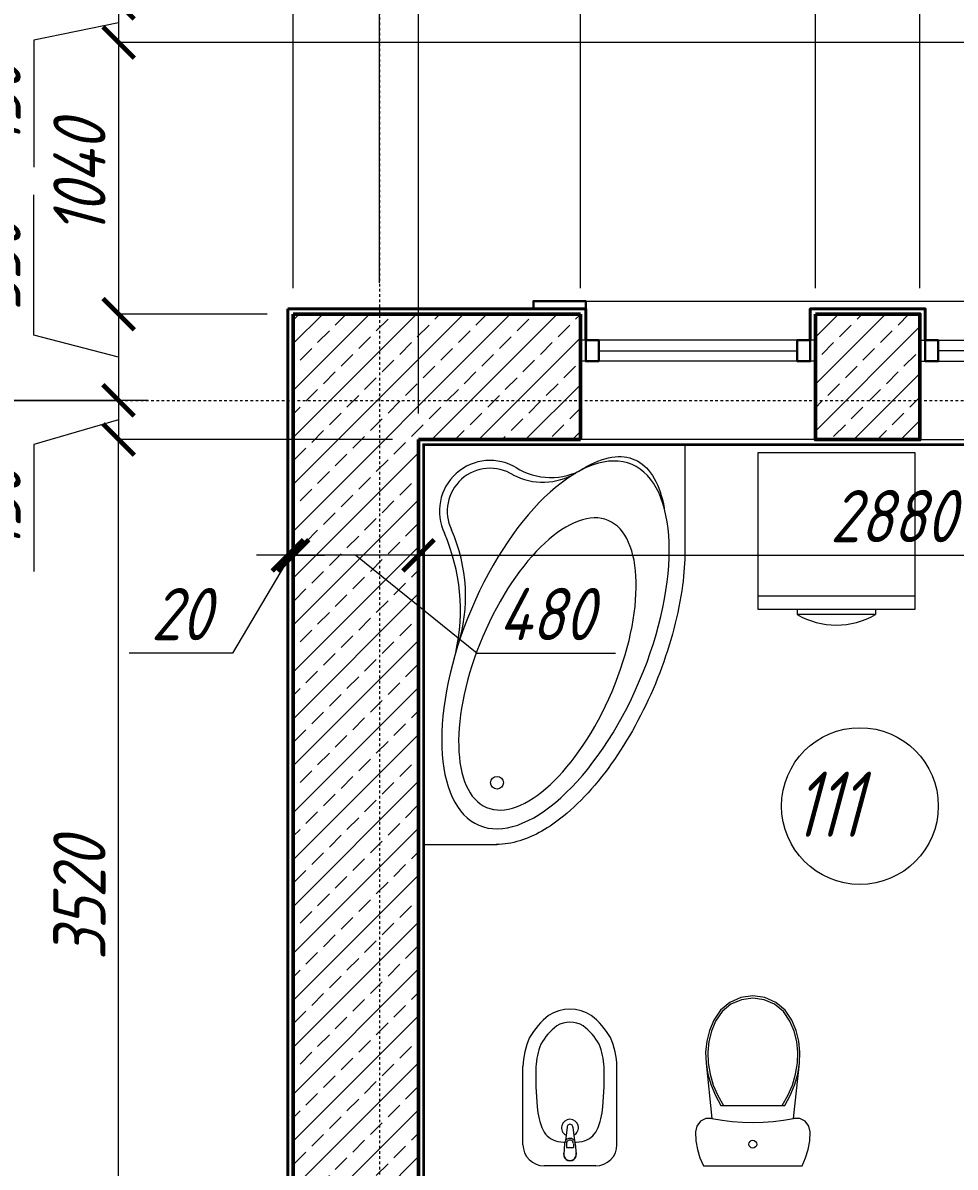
# Model space of a CAD drawing. Header units: millimetres. Extents: x 54 to 1314, y 20 to 614.
# Drawn here: x 143.88 to 179.57, y 526.27 to 570.07 of the extents above; entities that cross this region are included whole.
import ezdxf

# ---------------------------------------------------------------- set-up
doc = ezdxf.new("R2010")
doc.units = ezdxf.units.MM
doc.linetypes.add('CENTER2', pattern=[1.125, 0.75, -0.125, 0.125, -0.125])
for name, color, linetype, lineweight in [('A_ОКНА', 4, 'Continuous', 13), ('A_ПЕРЕГОР', 213, 'Continuous', 40), ('A_РАЗМ.ОСЕВ.', 4, 'Continuous', 13), ('A_РАЗМ.ОСНОВНЫЕ', 4, 'Continuous', 13), ('A_САНТЕХ', 42, 'Continuous', 13), ('A_ФАСАД', 30, 'Continuous', 15), ('А_МАРК.ПОМЕЩЕНИЙ', 173, 'Continuous', 20), ('А_ОК.ПЕРЕПЛЕТ', 4, 'Continuous', 30), ('А_ПЕРВЫЙ ПЛАН', 102, 'Continuous', 15), ('А_СТЕНЫ ГАЗОБЕТОН', 5, 'Continuous', 50), ('А_ШТУКАТУРКА ФАСАД', 7, 'Continuous', 15), ('ОСИ', 40, 'CENTER2', 18)]:
    doc.layers.add(name, color=color, linetype=linetype, lineweight=lineweight)
doc.styles.add('ROMANS', font='romans.shx', dxfattribs={"width": 0.8, "oblique": 15})
doc.styles.add('SPDS', font='romans.shx', dxfattribs={"width": 0.85, "oblique": 15})
doc.dimstyles.new('100', dxfattribs={"dimtxt": 2, "dimasz": 1.2, "dimexe": 0, "dimexo": 1, "dimgap": 0.5, "dimtad": 1, "dimdec": 0, "dimlfac": 100, "dimdsep": 46, "dimtxsty": 'ROMANS', "dimblk1": 'ARCHTICK', "dimblk2": 'ARCHTICK', "dimsah": 1, "dimcen": 2, "dimclrd": 256, "dimclre": 256, "dimclrt": 256, "dimadec": 0, "dimazin": 2, "dimtfac": 1, "dimtdec": 0, "dimtmove": 1, "dimatfit": 3, "dimfxl": 1, "dimtvp": 1.5, "dimtolj": 1, "dimtzin": 0, "dimlwd": -1, "dimlwe": -1, "dimarcsym": 0})

# ---------------------------------------------------------------- blocks, each defined once
blk = doc.blocks.new('Ванна 153х100')
at = {"layer": 'A_САНТЕХ'}
for p, q in [((5443.969, -11211.455), (5443.969, -11226.755)), ((5443.969, -11211.455), (5453.969, -11211.455)), ((5453.969, -11211.455), (5453.969, -11215.511)), ((5443.969, -11226.755), (5446.785, -11226.755))]:
    blk.add_line(p, q, dxfattribs=at)
blk.add_circle((5446.775, -11224.392), 0.245, dxfattribs=at)
for centre, radius, start, end in [((5446.515, -11214.001), 1.946, 57.9891, 205.6694), ((5446.515, -11214.001), 1.646, 57.9891, 205.6694), ((5448.842, -11210.169), 2.538, 238.1605, 299.4873), ((5448.529, -11210.43), 2.457, 242.2976, 300.9569), ((5437.972, -11217.792), 7.402, 347.4361, 23.4713), ((5439.35, -11217.249), 6.222, 342.1599, 24.0443)]:
    blk.add_arc(centre, radius, start, end, dxfattribs=at)
at = {"layer": 'A_САНТЕХ', "extrusion": (0, 0, -1)}
for centre, major_axis, ratio in [((5449.014, -11219.117), (-2.93, -6.904), 0.466667), ((5448.705, -11219.845), (-2.331, -5.492), 0.450503)]:
    blk.add_ellipse(centre, major_axis=major_axis, ratio=ratio, dxfattribs=at)
at = {"layer": 'A_САНТЕХ'}
for points, knots in [([(5449.892, -11212.481), (5449.998, -11212.41), (5450.103, -11212.345), (5450.598, -11212.068), (5450.967, -11211.945), (5451.619, -11211.882), (5451.901, -11211.938), (5452.396, -11212.209), (5452.615, -11212.429), (5452.965, -11213.043), (5453.098, -11213.426), (5453.178, -11213.878)], [2.520872, 2.520872, 2.520872, 2.520872, 2.598484, 2.598484, 2.893322, 2.893322, 3.188159, 3.188159, 3.482997, 3.482997, 3.762973, 3.762973, 3.762973, 3.762973]), ([(5453.969, -11215.511), (5453.968, -11215.938), (5453.936, -11216.384), (5453.734, -11217.919), (5453.433, -11219.067), (5452.576, -11221.299), (5452.02, -11222.381), (5450.756, -11224.271), (5450.049, -11225.078), (5448.774, -11226.113), (5448.214, -11226.438), (5447.349, -11226.707), (5447.044, -11226.758), (5446.745, -11226.755)], [3.978479, 3.978479, 3.978479, 3.978479, 4.17612, 4.17612, 4.638013, 4.638013, 5.099906, 5.099906, 5.561798, 5.561798, 5.906751, 5.906751, 6.091838, 6.091838, 6.091838, 6.091838])]:
    blk.add_open_spline(points, degree=3, knots=knots, dxfattribs=at)
blk = doc.blocks.new('_ARCHTICK')
at = {"color": 0, "linetype": 'ByBlock', "const_width": 0.15}
blk.add_lwpolyline([(-0.5, -0.5), (0.5, 0.5)], dxfattribs=at)
blk = doc.blocks.new('*D269')
at = {"layer": 'A_РАЗМ.ОСЕВ.', "ltscale": 100, "transparency": 16777216}
for p, q in [((148.668, 555.617), (141.067, 555.617)), ((141.067, 555.617), (141.067, 450.217)), ((134.55, 450.217), (141.067, 450.217))]:
    blk.add_line(p, q, dxfattribs=at)
at = {"layer": 'Defpoints', "color": 0, "ltscale": 100, "transparency": 16777216}
for p in [(149.668, 555.617), (133.55, 450.217), (141.067, 450.217)]:
    blk.add_point(p, dxfattribs=at)
at = {"layer": 'A_РАЗМ.ОСЕВ.', "ltscale": 100, "transparency": 16777216, "xscale": 1.2, "yscale": 1.2, "zscale": 1.2}
for p, rotation in [((141.067, 555.617), 90), ((141.067, 450.217), 270)]:
    blk.add_blockref('_ARCHTICK', p, dxfattribs=dict(at, rotation=rotation))
at = {"layer": 'A_РАЗМ.ОСЕВ.', "ltscale": 100, "transparency": 16777216, "insert": (139.567, 502.917), "char_height": 2, "attachment_point": 5, "rotation": 90, "style": 'ROMANS'}
blk.add_mtext('\\A1;10540', dxfattribs=at)
blk = doc.blocks.new('УН.')
at = {"layer": 'A_САНТЕХ'}
for p, q in [((2566.758, 1201.264), (2566.624, 1200.956)), ((2570.536, 1201.264), (2566.758, 1201.264)), ((2570.671, 1200.956), (2570.536, 1201.264)), ((2566.526, 1200.635), (2566.467, 1200.304)), ((2566.624, 1200.956), (2566.526, 1200.635)), ((2570.768, 1200.635), (2570.671, 1200.956)), ((2570.828, 1200.304), (2570.768, 1200.635)), ((2566.467, 1200.304), (2566.447, 1199.969)), ((2570.847, 1199.969), (2570.828, 1200.304)), ((2566.447, 1199.969), (2566.499, 1199.742)), ((2566.499, 1199.742), (2566.642, 1199.559)), ((2570.652, 1199.559), (2570.796, 1199.742)), ((2570.796, 1199.742), (2570.847, 1199.969)), ((2566.642, 1199.559), (2566.851, 1199.455)), ((2566.851, 1199.455), (2567.085, 1199.45)), ((2567.085, 1199.45), (2566.857, 1197.334)), ((2570.21, 1199.45), (2570.443, 1199.455)), ((2570.438, 1197.334), (2570.21, 1199.45)), ((2570.443, 1199.455), (2570.652, 1199.559)), ((2567.426, 1198.957), (2567.215, 1198.578)), ((2567.522, 1198.957), (2567.304, 1198.578)), ((2569.868, 1198.957), (2567.426, 1198.957)), ((2569.991, 1198.578), (2569.772, 1198.957)), ((2570.08, 1198.578), (2569.868, 1198.957)), ((2567.215, 1198.578), (2567.048, 1198.178)), ((2567.304, 1198.578), (2567.132, 1198.176)), ((2570.162, 1198.176), (2569.991, 1198.578)), ((2570.247, 1198.178), (2570.08, 1198.578)), ((2567.048, 1198.178), (2566.928, 1197.761)), ((2567.132, 1198.176), (2567.009, 1197.756)), ((2570.285, 1197.756), (2570.162, 1198.176)), ((2570.367, 1197.761), (2570.247, 1198.178)), ((2566.928, 1197.761), (2566.857, 1197.334)), ((2567.009, 1197.756), (2566.937, 1197.325)), ((2570.358, 1197.325), (2570.285, 1197.756)), ((2570.438, 1197.334), (2570.367, 1197.761)), ((2566.857, 1197.334), (2566.842, 1196.911)), ((2566.937, 1197.325), (2566.922, 1196.914)), ((2570.372, 1196.914), (2570.358, 1197.325)), ((2570.453, 1196.911), (2570.438, 1197.334)), ((2566.842, 1196.911), (2566.887, 1196.49)), ((2566.922, 1196.914), (2566.966, 1196.504)), ((2570.329, 1196.504), (2570.372, 1196.914)), ((2570.408, 1196.49), (2570.453, 1196.911)), ((2566.887, 1196.49), (2566.991, 1196.08)), ((2566.966, 1196.504), (2567.067, 1196.105)), ((2570.227, 1196.105), (2570.329, 1196.504)), ((2570.304, 1196.08), (2570.408, 1196.49)), ((2566.991, 1196.08), (2567.152, 1195.688)), ((2567.067, 1196.105), (2567.224, 1195.724)), ((2570.07, 1195.724), (2570.227, 1196.105)), ((2570.143, 1195.688), (2570.304, 1196.08)), ((2567.152, 1195.688), (2567.413, 1195.308)), ((2567.224, 1195.724), (2567.472, 1195.362)), ((2567.413, 1195.308), (2567.768, 1195.014)), ((2567.472, 1195.362), (2567.81, 1195.082)), ((2569.485, 1195.082), (2569.823, 1195.362)), ((2569.527, 1195.014), (2569.882, 1195.308)), ((2569.823, 1195.362), (2570.07, 1195.724)), ((2569.882, 1195.308), (2570.143, 1195.688)), ((2567.768, 1195.014), (2568.19, 1194.828)), ((2567.81, 1195.082), (2568.212, 1194.905)), ((2568.212, 1194.905), (2568.647, 1194.844)), ((2568.647, 1194.844), (2569.083, 1194.905)), ((2569.083, 1194.905), (2569.485, 1195.082)), ((2569.105, 1194.828), (2569.527, 1195.014)), ((2568.19, 1194.828), (2568.647, 1194.764)), ((2568.647, 1194.764), (2569.105, 1194.828))]:
    blk.add_line(p, q, dxfattribs=at)
blk.add_lwpolyline([(2570.21, 1199.45), (2569.823, 1199.519), (2569.433, 1199.568), (2569.04, 1199.597), (2568.647, 1199.607), (2568.254, 1199.597), (2567.862, 1199.568), (2567.472, 1199.519), (2567.085, 1199.45)], dxfattribs=at)
blk.add_circle((2568.647, 1200.438), 0.15, dxfattribs=at)
blk = doc.blocks.new('ПАКЕВУОГШЛ')
at = {"layer": 'A_САНТЕХ'}
for p, q in [((8687.652, 6885.097), (8684.658, 6885.097)), ((8688.457, 6884.287), (8688.457, 6882.308)), ((8686.979, 6883.408), (8687.495, 6883.466)), ((8686.98, 6883.185), (8687.495, 6883.128)), ((8687.609, 6883.501), (8688.009, 6883.538)), ((8687.609, 6883.43), (8687.76, 6883.43)), ((8687.754, 6883.164), (8687.753, 6883.43)), ((8687.761, 6883.164), (8687.76, 6883.43)), ((8687.609, 6883.164), (8687.761, 6883.164)), ((8687.609, 6883.093), (8688.01, 6883.057)), ((8687.652, 6881.497), (8684.658, 6881.497))]:
    blk.add_line(p, q, dxfattribs=at)
for points in [[(8684.658, 6885.097), (8684.515, 6885.09), (8684.372, 6885.075), (8684.23, 6885.054), (8684.089, 6885.025), (8683.95, 6884.99), (8683.812, 6884.948), (8683.677, 6884.9), (8683.544, 6884.844)], [(8688.457, 6884.287), (8688.441, 6884.445), (8688.395, 6884.597), (8688.321, 6884.737), (8688.221, 6884.86), (8688.099, 6884.961), (8687.96, 6885.036), (8687.809, 6885.082), (8687.652, 6885.097)], [(8683.544, 6884.844), (8683.425, 6884.772), (8683.309, 6884.695), (8683.197, 6884.611), (8683.089, 6884.522), (8682.986, 6884.427), (8682.887, 6884.328), (8682.794, 6884.223), (8682.706, 6884.114)], [(8684.671, 6884.602), (8684.56, 6884.595), (8684.448, 6884.583), (8684.338, 6884.566), (8684.228, 6884.544), (8684.119, 6884.518), (8684.012, 6884.486), (8683.905, 6884.451), (8683.801, 6884.411)], [(8686.193, 6884.553), (8686.003, 6884.571), (8685.813, 6884.585), (8685.623, 6884.596), (8685.433, 6884.604), (8685.243, 6884.608), (8685.052, 6884.609), (8684.862, 6884.607), (8684.671, 6884.602)], [(8687.093, 6884.328), (8686.986, 6884.374), (8686.876, 6884.415), (8686.765, 6884.451), (8686.653, 6884.482), (8686.539, 6884.508), (8686.424, 6884.528), (8686.309, 6884.543), (8686.193, 6884.553)], [(8682.706, 6884.114), (8682.599, 6883.927), (8682.52, 6883.725), (8682.473, 6883.513), (8682.457, 6883.297), (8682.473, 6883.081), (8682.52, 6882.87), (8682.599, 6882.668), (8682.706, 6882.48)], [(8683.801, 6884.411), (8683.701, 6884.351), (8683.604, 6884.287), (8683.511, 6884.218), (8683.421, 6884.144), (8683.335, 6884.066), (8683.253, 6883.983), (8683.176, 6883.896), (8683.102, 6883.806)], [(8687.521, 6883.765), (8687.498, 6883.854), (8687.465, 6883.939), (8687.423, 6884.02), (8687.372, 6884.096), (8687.312, 6884.166), (8687.245, 6884.228), (8687.172, 6884.283), (8687.093, 6884.328)], [(8683.102, 6883.806), (8683.039, 6883.688), (8682.994, 6883.562), (8682.966, 6883.431), (8682.956, 6883.297), (8682.966, 6883.164), (8682.994, 6883.033), (8683.039, 6882.907), (8683.102, 6882.789)], [(8687.555, 6883.494), (8687.552, 6883.532), (8687.539, 6883.649), (8687.521, 6883.765)], [(8683.102, 6882.789), (8683.176, 6882.698), (8683.253, 6882.612), (8683.335, 6882.529), (8683.421, 6882.451), (8683.511, 6882.377), (8683.604, 6882.308), (8683.701, 6882.243), (8683.801, 6882.184)], [(8687.093, 6882.266), (8687.172, 6882.312), (8687.245, 6882.366), (8687.312, 6882.429), (8687.372, 6882.498), (8687.423, 6882.574), (8687.465, 6882.656), (8687.498, 6882.741), (8687.521, 6882.83)], [(8687.521, 6882.83), (8687.539, 6882.946), (8687.552, 6883.063), (8687.555, 6883.1)], [(8682.706, 6882.48), (8682.794, 6882.371), (8682.887, 6882.267), (8682.986, 6882.167), (8683.089, 6882.073), (8683.197, 6881.984), (8683.309, 6881.9), (8683.425, 6881.822), (8683.544, 6881.75)], [(8687.652, 6881.497), (8687.809, 6881.513), (8687.96, 6881.559), (8688.099, 6881.634), (8688.221, 6881.735), (8688.321, 6881.857), (8688.395, 6881.998), (8688.441, 6882.149), (8688.457, 6882.308)], [(8683.801, 6882.184), (8683.905, 6882.144), (8684.012, 6882.108), (8684.119, 6882.077), (8684.228, 6882.051), (8684.338, 6882.029), (8684.448, 6882.012), (8684.56, 6882), (8684.671, 6881.992)], [(8684.671, 6881.992), (8684.862, 6881.987), (8685.052, 6881.985), (8685.243, 6881.987), (8685.433, 6881.991), (8685.623, 6881.999), (8685.813, 6882.01), (8686.003, 6882.024), (8686.193, 6882.042)], [(8686.193, 6882.042), (8686.309, 6882.051), (8686.424, 6882.066), (8686.539, 6882.087), (8686.653, 6882.112), (8686.765, 6882.143), (8686.876, 6882.179), (8686.986, 6882.22), (8687.093, 6882.266)], [(8683.544, 6881.75), (8683.677, 6881.695), (8683.812, 6881.646), (8683.95, 6881.604), (8684.089, 6881.569), (8684.23, 6881.541), (8684.372, 6881.519), (8684.515, 6881.505), (8684.658, 6881.497)]]:
    blk.add_lwpolyline(points, dxfattribs=at)
for centre, radius, start, end in [((8686.995, 6883.296), 0.323, 26.8586, 333.2422), ((8686.979, 6883.296), 0.112, 90.0504, 270.0504), ((8687.609, 6883.297), 0.204, 90.0504, 270.0504), ((8687.609, 6883.297), 0.133, 90.0504, 270.0504), ((8688.01, 6883.297), 0.25, 248.0843, 112.0165), ((8688.01, 6883.297), 0.24, 259.6508, 100.4501)]:
    blk.add_arc(centre, radius, start, end, dxfattribs=at)
blk = doc.blocks.new('стмаш60')
at = {"layer": 'A_САНТЕХ'}
for p, q in [((4297.265, -12915.555), (4300.265, -12915.555)), ((4297.265, -12915.755), (4297.265, -12915.555)), ((4300.265, -12915.755), (4300.265, -12915.555)), ((4295.765, -12916.255), (4301.765, -12916.255))]:
    blk.add_line(p, q, dxfattribs=at)
blk.add_lwpolyline([(4295.765, -12915.755), (4301.765, -12915.755), (4301.765, -12921.755), (4295.765, -12921.755)], close=True, dxfattribs=at)
blk.add_arc((4298.765, -12918.153), 3, 60, 120, dxfattribs=at)
blk = doc.blocks.new('*D275')
at = {"layer": 'A_РАЗМ.ОСНОВНЫЕ', "transparency": 16777216}
for p, q in [((159.025, 553.117), (159.025, 549.686)), ((159.025, 549.686), (187.825, 549.686)), ((187.825, 544.117), (187.825, 549.686))]:
    blk.add_line(p, q, dxfattribs=at)
at = {"layer": 'Defpoints', "color": 0, "transparency": 16777216}
for p in [(159.025, 554.117), (187.825, 549.686), (187.825, 543.117)]:
    blk.add_point(p, dxfattribs=at)
at = {"layer": 'A_РАЗМ.ОСНОВНЫЕ', "transparency": 16777216, "xscale": 1.2, "yscale": 1.2, "zscale": 1.2, "rotation": 180}
blk.add_blockref('_ARCHTICK', (159.025, 549.686), dxfattribs=at)
at = {"layer": 'A_РАЗМ.ОСНОВНЫЕ', "transparency": 16777216, "xscale": 1.2, "yscale": 1.2, "zscale": 1.2}
blk.add_blockref('_ARCHTICK', (187.825, 549.686), dxfattribs=at)
at = {"layer": 'A_РАЗМ.ОСНОВНЫЕ', "transparency": 16777216, "insert": (177.184, 551.186), "char_height": 2, "attachment_point": 5, "style": 'ROMANS'}
blk.add_mtext('\\A1;2880', dxfattribs=at)
blk = doc.blocks.new('*D306')
at = {"layer": 'A_РАЗМ.ОСНОВНЫЕ', "transparency": 16777216}
for p, q in [((154.225, 553.117), (154.225, 549.686)), ((159.025, 553.117), (159.025, 549.686)), ((159.025, 549.686), (154.225, 549.686)), ((156.625, 549.686), (161.269, 545.936)), ((161.269, 545.936), (166.562, 545.936))]:
    blk.add_line(p, q, dxfattribs=at)
at = {"layer": 'Defpoints', "color": 0, "transparency": 16777216}
for p in [(154.225, 554.117), (159.025, 554.117), (154.225, 549.686)]:
    blk.add_point(p, dxfattribs=at)
at = {"layer": 'A_РАЗМ.ОСНОВНЫЕ', "transparency": 16777216, "xscale": 1.2, "yscale": 1.2, "zscale": 1.2, "rotation": 180}
blk.add_blockref('_ARCHTICK', (154.225, 549.686), dxfattribs=at)
at = {"layer": 'A_РАЗМ.ОСНОВНЫЕ', "transparency": 16777216, "xscale": 1.2, "yscale": 1.2, "zscale": 1.2}
blk.add_blockref('_ARCHTICK', (159.025, 549.686), dxfattribs=at)
at = {"layer": 'A_РАЗМ.ОСНОВНЫЕ', "transparency": 16777216, "insert": (163.915, 547.436), "char_height": 2, "attachment_point": 5, "style": 'ROMANS'}
blk.add_mtext('\\A1;480', dxfattribs=at)
blk = doc.blocks.new('*D307')
at = {"layer": 'A_РАЗМ.ОСНОВНЫЕ', "transparency": 16777216}
for p, q in [((154.025, 553.117), (154.025, 549.686)), ((154.225, 553.117), (154.225, 549.686)), ((154.125, 549.686), (151.896, 545.936)), ((154.025, 549.686), (152.825, 549.686)), ((154.225, 549.686), (154.025, 549.686)), ((154.225, 549.686), (154.025, 549.686)), ((154.225, 549.686), (155.425, 549.686)), ((151.896, 545.936), (147.947, 545.936))]:
    blk.add_line(p, q, dxfattribs=at)
at = {"layer": 'Defpoints', "color": 0, "transparency": 16777216}
for p in [(154.025, 554.117), (154.225, 554.117), (154.025, 549.686)]:
    blk.add_point(p, dxfattribs=at)
at = {"layer": 'A_РАЗМ.ОСНОВНЫЕ', "transparency": 16777216, "xscale": 1.2, "yscale": 1.2, "zscale": 1.2}
blk.add_blockref('_ARCHTICK', (154.025, 549.686), dxfattribs=at)
at = {"layer": 'A_РАЗМ.ОСНОВНЫЕ', "transparency": 16777216, "xscale": 1.2, "yscale": 1.2, "zscale": 1.2, "rotation": 180}
blk.add_blockref('_ARCHTICK', (154.225, 549.686), dxfattribs=at)
at = {"layer": 'A_РАЗМ.ОСНОВНЫЕ', "transparency": 16777216, "insert": (149.922, 547.436), "char_height": 2, "attachment_point": 5, "style": 'ROMANS'}
blk.add_mtext('\\A1;20', dxfattribs=at)
blk = doc.blocks.new('*D310')
at = {"layer": 'A_РАЗМ.ОСНОВНЫЕ', "transparency": 16777216}
for p, q in [((142.067, 570.817), (147.54, 570.817)), ((147.54, 570.817), (147.54, 569.317)), ((147.54, 570.067), (144.29, 569.407)), ((144.29, 569.407), (144.29, 564.545)), ((201.025, 569.317), (147.54, 569.317))]:
    blk.add_line(p, q, dxfattribs=at)
at = {"layer": 'Defpoints', "color": 0, "transparency": 16777216}
for p in [(141.067, 570.817), (147.54, 569.317), (202.025, 569.317)]:
    blk.add_point(p, dxfattribs=at)
at = {"layer": 'A_РАЗМ.ОСНОВНЫЕ', "transparency": 16777216, "xscale": 1.2, "yscale": 1.2, "zscale": 1.2}
for p, rotation in [((147.54, 570.817), 90), ((147.54, 569.317), 270)]:
    blk.add_blockref('_ARCHTICK', p, dxfattribs=dict(at, rotation=rotation))
at = {"layer": 'A_РАЗМ.ОСНОВНЫЕ', "transparency": 16777216, "insert": (142.79, 566.976), "char_height": 2, "attachment_point": 5, "rotation": 90, "style": 'ROMANS'}
blk.add_mtext('\\A1;150', dxfattribs=at)
blk = doc.blocks.new('*D311')
at = {"layer": 'A_РАЗМ.ОСНОВНЫЕ', "transparency": 16777216}
for p, q in [((201.025, 569.317), (147.54, 569.317)), ((147.54, 569.317), (147.54, 558.917)), ((153.225, 558.917), (147.54, 558.917))]:
    blk.add_line(p, q, dxfattribs=at)
at = {"layer": 'Defpoints', "color": 0, "transparency": 16777216}
for p in [(202.025, 569.317), (147.54, 558.917), (154.225, 558.917)]:
    blk.add_point(p, dxfattribs=at)
at = {"layer": 'A_РАЗМ.ОСНОВНЫЕ', "transparency": 16777216, "xscale": 1.2, "yscale": 1.2, "zscale": 1.2}
for p, rotation in [((147.54, 569.317), 90), ((147.54, 558.917), 270)]:
    blk.add_blockref('_ARCHTICK', p, dxfattribs=dict(at, rotation=rotation))
at = {"layer": 'A_РАЗМ.ОСНОВНЫЕ', "transparency": 16777216, "insert": (146.04, 564.117), "char_height": 2, "attachment_point": 5, "rotation": 90, "style": 'ROMANS'}
blk.add_mtext('\\A1;1040', dxfattribs=at)
blk = doc.blocks.new('*D312')
at = {"layer": 'A_РАЗМ.ОСНОВНЫЕ', "transparency": 16777216}
for p, q in [((144.29, 558.117), (144.29, 563.487)), ((153.225, 558.917), (147.54, 558.917)), ((147.54, 558.917), (147.54, 555.617)), ((147.54, 557.267), (144.29, 558.117)), ((142.067, 555.617), (147.54, 555.617))]:
    blk.add_line(p, q, dxfattribs=at)
at = {"layer": 'Defpoints', "color": 0, "transparency": 16777216}
for p in [(154.225, 558.917), (141.067, 555.617), (147.54, 555.617)]:
    blk.add_point(p, dxfattribs=at)
at = {"layer": 'A_РАЗМ.ОСНОВНЫЕ', "transparency": 16777216, "xscale": 1.2, "yscale": 1.2, "zscale": 1.2}
for p, rotation in [((147.54, 558.917), 90), ((147.54, 555.617), 270)]:
    blk.add_blockref('_ARCHTICK', p, dxfattribs=dict(at, rotation=rotation))
at = {"layer": 'A_РАЗМ.ОСНОВНЫЕ', "transparency": 16777216, "insert": (142.79, 560.802), "char_height": 2, "attachment_point": 5, "rotation": 90, "style": 'ROMANS'}
blk.add_mtext('\\A1;330', dxfattribs=at)
blk = doc.blocks.new('*D313')
at = {"layer": 'A_РАЗМ.ОСНОВНЫЕ', "transparency": 16777216}
for p, q in [((142.067, 555.617), (147.54, 555.617)), ((147.54, 555.617), (147.54, 554.117)), ((147.54, 554.867), (144.29, 553.924)), ((158.025, 554.117), (147.54, 554.117)), ((144.29, 553.924), (144.29, 549.061))]:
    blk.add_line(p, q, dxfattribs=at)
at = {"layer": 'Defpoints', "color": 0, "transparency": 16777216}
for p in [(141.067, 555.617), (147.54, 554.117), (159.025, 554.117)]:
    blk.add_point(p, dxfattribs=at)
at = {"layer": 'A_РАЗМ.ОСНОВНЫЕ', "transparency": 16777216, "xscale": 1.2, "yscale": 1.2, "zscale": 1.2}
for p, rotation in [((147.54, 555.617), 90), ((147.54, 554.117), 270)]:
    blk.add_blockref('_ARCHTICK', p, dxfattribs=dict(at, rotation=rotation))
at = {"layer": 'A_РАЗМ.ОСНОВНЫЕ', "transparency": 16777216, "insert": (142.79, 551.493), "char_height": 2, "attachment_point": 5, "rotation": 90, "style": 'ROMANS'}
blk.add_mtext('\\A1;150', dxfattribs=at)
blk = doc.blocks.new('*D321')
at = {"layer": 'A_РАЗМ.ОСНОВНЫЕ', "transparency": 16777216}
for p, q in [((153.566, 590.639), (148.196, 590.639)), ((155.875, 587.389), (153.566, 590.639)), ((154.225, 559.917), (154.225, 587.389)), ((154.225, 587.389), (157.525, 587.389)), ((157.525, 560.117), (157.525, 587.389))]:
    blk.add_line(p, q, dxfattribs=at)
at = {"layer": 'Defpoints', "color": 0, "transparency": 16777216}
for p in [(157.525, 587.389), (154.225, 558.917), (157.525, 559.117)]:
    blk.add_point(p, dxfattribs=at)
at = {"layer": 'A_РАЗМ.ОСНОВНЫЕ', "transparency": 16777216, "xscale": 1.2, "yscale": 1.2, "zscale": 1.2, "rotation": 180}
blk.add_blockref('_ARCHTICK', (154.225, 587.389), dxfattribs=at)
at = {"layer": 'A_РАЗМ.ОСНОВНЫЕ', "transparency": 16777216, "xscale": 1.2, "yscale": 1.2, "zscale": 1.2}
blk.add_blockref('_ARCHTICK', (157.525, 587.389), dxfattribs=at)
at = {"layer": 'A_РАЗМ.ОСНОВНЫЕ', "transparency": 16777216, "insert": (150.881, 592.139), "char_height": 2, "attachment_point": 5, "style": 'ROMANS'}
blk.add_mtext('\\A1;330', dxfattribs=at)
blk = doc.blocks.new('*D327')
at = {"layer": 'A_РАЗМ.ОСНОВНЫЕ', "transparency": 16777216}
for p, q in [((158.025, 554.117), (147.54, 554.117)), ((147.54, 518.917), (147.54, 554.117)), ((153.225, 518.917), (147.54, 518.917))]:
    blk.add_line(p, q, dxfattribs=at)
at = {"layer": 'Defpoints', "color": 0, "transparency": 16777216}
for p in [(147.54, 554.117), (159.025, 554.117), (154.225, 518.917)]:
    blk.add_point(p, dxfattribs=at)
at = {"layer": 'A_РАЗМ.ОСНОВНЫЕ', "transparency": 16777216, "xscale": 1.2, "yscale": 1.2, "zscale": 1.2}
for p, rotation in [((147.54, 554.117), 90), ((147.54, 518.917), 270)]:
    blk.add_blockref('_ARCHTICK', p, dxfattribs=dict(at, rotation=rotation))
at = {"layer": 'A_РАЗМ.ОСНОВНЫЕ', "transparency": 16777216, "insert": (146.04, 536.517), "char_height": 2, "attachment_point": 5, "rotation": 90, "style": 'ROMANS'}
blk.add_mtext('\\A1;3520', dxfattribs=at)
blk = doc.blocks.new('*D328')
at = {"layer": 'A_РАЗМ.ОСНОВНЫЕ', "transparency": 16777216}
for p, q in [((158.275, 587.389), (159.292, 590.639)), ((159.292, 590.639), (164.154, 590.639)), ((157.525, 560.117), (157.525, 587.389)), ((157.525, 587.389), (159.025, 587.389)), ((159.025, 555.117), (159.025, 587.389))]:
    blk.add_line(p, q, dxfattribs=at)
at = {"layer": 'Defpoints', "color": 0, "transparency": 16777216}
for p in [(159.025, 587.389), (157.525, 559.117), (159.025, 554.117)]:
    blk.add_point(p, dxfattribs=at)
at = {"layer": 'A_РАЗМ.ОСНОВНЫЕ', "transparency": 16777216, "xscale": 1.2, "yscale": 1.2, "zscale": 1.2, "rotation": 180}
blk.add_blockref('_ARCHTICK', (157.525, 587.389), dxfattribs=at)
at = {"layer": 'A_РАЗМ.ОСНОВНЫЕ', "transparency": 16777216, "xscale": 1.2, "yscale": 1.2, "zscale": 1.2}
blk.add_blockref('_ARCHTICK', (159.025, 587.389), dxfattribs=at)
at = {"layer": 'A_РАЗМ.ОСНОВНЫЕ', "transparency": 16777216, "insert": (161.723, 592.139), "char_height": 2, "attachment_point": 5, "style": 'ROMANS'}
blk.add_mtext('\\A1;150', dxfattribs=at)
blk = doc.blocks.new('*D329')
at = {"layer": 'A_РАЗМ.ОСНОВНЫЕ', "transparency": 16777216}
for p, q in [((159.025, 555.117), (159.025, 587.389)), ((159.025, 587.389), (165.225, 587.389)), ((165.225, 559.917), (165.225, 587.389))]:
    blk.add_line(p, q, dxfattribs=at)
at = {"layer": 'Defpoints', "color": 0, "transparency": 16777216}
for p in [(165.225, 587.389), (165.225, 558.917), (159.025, 554.117)]:
    blk.add_point(p, dxfattribs=at)
at = {"layer": 'A_РАЗМ.ОСНОВНЫЕ', "transparency": 16777216, "xscale": 1.2, "yscale": 1.2, "zscale": 1.2, "rotation": 180}
blk.add_blockref('_ARCHTICK', (159.025, 587.389), dxfattribs=at)
at = {"layer": 'A_РАЗМ.ОСНОВНЫЕ', "transparency": 16777216, "xscale": 1.2, "yscale": 1.2, "zscale": 1.2}
blk.add_blockref('_ARCHTICK', (165.225, 587.389), dxfattribs=at)
at = {"layer": 'A_РАЗМ.ОСНОВНЫЕ', "transparency": 16777216, "insert": (162.125, 588.889), "char_height": 2, "attachment_point": 5, "style": 'ROMANS'}
blk.add_mtext('\\A1;620', dxfattribs=at)
blk = doc.blocks.new('*D330')
at = {"layer": 'A_РАЗМ.ОСНОВНЫЕ', "transparency": 16777216}
for p, q in [((165.225, 559.917), (165.225, 587.389)), ((165.225, 587.389), (174.225, 587.389)), ((174.225, 559.917), (174.225, 587.389))]:
    blk.add_line(p, q, dxfattribs=at)
at = {"layer": 'Defpoints', "color": 0, "transparency": 16777216}
for p in [(174.225, 587.389), (165.225, 558.917), (174.225, 558.917)]:
    blk.add_point(p, dxfattribs=at)
at = {"layer": 'A_РАЗМ.ОСНОВНЫЕ', "transparency": 16777216, "xscale": 1.2, "yscale": 1.2, "zscale": 1.2, "rotation": 180}
blk.add_blockref('_ARCHTICK', (165.225, 587.389), dxfattribs=at)
at = {"layer": 'A_РАЗМ.ОСНОВНЫЕ', "transparency": 16777216, "xscale": 1.2, "yscale": 1.2, "zscale": 1.2}
blk.add_blockref('_ARCHTICK', (174.225, 587.389), dxfattribs=at)
at = {"layer": 'A_РАЗМ.ОСНОВНЫЕ', "transparency": 16777216, "insert": (169.725, 588.889), "char_height": 2, "attachment_point": 5, "style": 'ROMANS'}
blk.add_mtext('\\A1;900', dxfattribs=at)
blk = doc.blocks.new('*D331')
at = {"layer": 'A_РАЗМ.ОСНОВНЫЕ', "transparency": 16777216}
for p, q in [((176.225, 587.389), (177.288, 590.639)), ((177.288, 590.639), (182.581, 590.639)), ((174.225, 559.917), (174.225, 587.389)), ((174.225, 587.389), (178.225, 587.389)), ((178.225, 559.917), (178.225, 587.389))]:
    blk.add_line(p, q, dxfattribs=at)
at = {"layer": 'Defpoints', "color": 0, "transparency": 16777216}
for p in [(178.225, 587.389), (174.225, 558.917), (178.225, 558.917)]:
    blk.add_point(p, dxfattribs=at)
at = {"layer": 'A_РАЗМ.ОСНОВНЫЕ', "transparency": 16777216, "xscale": 1.2, "yscale": 1.2, "zscale": 1.2, "rotation": 180}
blk.add_blockref('_ARCHTICK', (174.225, 587.389), dxfattribs=at)
at = {"layer": 'A_РАЗМ.ОСНОВНЫЕ', "transparency": 16777216, "xscale": 1.2, "yscale": 1.2, "zscale": 1.2}
blk.add_blockref('_ARCHTICK', (178.225, 587.389), dxfattribs=at)
at = {"layer": 'A_РАЗМ.ОСНОВНЫЕ', "transparency": 16777216, "insert": (179.934, 592.139), "char_height": 2, "attachment_point": 5, "style": 'ROMANS'}
blk.add_mtext('\\A1;400', dxfattribs=at)
blk = doc.blocks.new('*D332')
at = {"layer": 'A_РАЗМ.ОСНОВНЫЕ', "transparency": 16777216}
for p, q in [((178.225, 559.917), (178.225, 587.389)), ((178.225, 587.389), (187.225, 587.389)), ((187.225, 559.917), (187.225, 587.389))]:
    blk.add_line(p, q, dxfattribs=at)
at = {"layer": 'Defpoints', "color": 0, "transparency": 16777216}
for p in [(187.225, 587.389), (178.225, 558.917), (187.225, 558.917)]:
    blk.add_point(p, dxfattribs=at)
at = {"layer": 'A_РАЗМ.ОСНОВНЫЕ', "transparency": 16777216, "xscale": 1.2, "yscale": 1.2, "zscale": 1.2, "rotation": 180}
blk.add_blockref('_ARCHTICK', (178.225, 587.389), dxfattribs=at)
at = {"layer": 'A_РАЗМ.ОСНОВНЫЕ', "transparency": 16777216, "xscale": 1.2, "yscale": 1.2, "zscale": 1.2}
blk.add_blockref('_ARCHTICK', (187.225, 587.389), dxfattribs=at)
at = {"layer": 'A_РАЗМ.ОСНОВНЫЕ', "transparency": 16777216, "insert": (182.725, 588.889), "char_height": 2, "attachment_point": 5, "style": 'ROMANS'}
blk.add_mtext('\\A1;900', dxfattribs=at)

msp = doc.modelspace()

# ---------------------------------------------------------------- hatches: boundary and pattern name
at = {"layer": 'А_СТЕНЫ ГАЗОБЕТОН', "lineweight": 9, "ltscale": 100}
h = msp.add_hatch(dxfattribs=at)
h.set_pattern_fill('ANSI33', color=256, scale=0.2, style=0)
h.set_pattern_definition([(45, (288818.3103, -36474.056), (-0.898025612, 0.898025612), []), (45, (288819.2083, -36474.056), (-0.898025612, 0.898025612), [0.635, -0.3175])])
h.paths.add_polyline_path([(165.225, 558.917), (165.225, 554.117), (159.025, 554.117), (159.025, 518.917), (154.225, 518.917), (154.225, 558.917)])
h.paths.add_polyline_path([(174.225, 554.117), (174.225, 558.917), (178.225, 558.917), (178.225, 554.117)])

# ---------------------------------------------------------------- linework, layer by layer
at = {"layer": 'A_ОКНА'}
for p, q in [((174.225, 557.917), (165.225, 557.917)), ((178.225, 557.917), (187.225, 557.917)), ((165.925, 557.517), (173.525, 557.517)), ((186.525, 557.517), (178.925, 557.517)), ((174.225, 557.117), (165.225, 557.117)), ((178.225, 557.117), (187.225, 557.117))]:
    msp.add_line(p, q, dxfattribs=at)
at = {"layer": 'A_ПЕРЕГОР'}
for p, q in [((165.425, 559.117), (154.025, 559.117)), ((154.025, 518.717), (154.025, 559.117)), ((165.425, 557.917), (165.425, 559.117))]:
    msp.add_line(p, q, dxfattribs=at)
msp.add_lwpolyline([(174.025, 557.917), (174.025, 559.117), (178.425, 559.117), (178.425, 557.917)], dxfattribs=at)
at = {"layer": 'Defpoints', "ltscale": 100, "const_width": 0.1}
msp.add_lwpolyline([(159.225, 525.517), (187.625, 525.517), (187.625, 543.317), (198.025, 543.317), (198.025, 553.917), (159.225, 553.917)], close=True, dxfattribs=at)
at = {"layer": 'А_МАРК.ПОМЕЩЕНИЙ'}
msp.add_circle((175.926, 540.087), 3, dxfattribs=at)
at = {"layer": 'А_ОК.ПЕРЕПЛЕТ'}
for points in [[(165.425, 557.917), (165.425, 557.117), (165.925, 557.117), (165.925, 557.917)], [(174.025, 557.917), (174.025, 557.117), (173.525, 557.117), (173.525, 557.917)], [(178.425, 557.917), (178.425, 557.117), (178.925, 557.117), (178.925, 557.917)]]:
    msp.add_lwpolyline(points, close=True, dxfattribs=at)
at = {"layer": 'А_ПЕРВЫЙ ПЛАН', "ltscale": 100}
for p, q in [((165.425, 559.417), (187.025, 559.417)), ((174.225, 554.117), (165.225, 554.117)), ((178.225, 554.117), (187.225, 554.117))]:
    msp.add_line(p, q, dxfattribs=at)
at = {"layer": 'А_СТЕНЫ ГАЗОБЕТОН', "ltscale": 100}
for p, q in [((165.225, 558.917), (154.225, 558.917)), ((154.225, 518.917), (154.225, 558.917)), ((165.225, 554.117), (165.225, 558.917)), ((165.225, 554.117), (165.225, 557.917)), ((165.225, 554.117), (159.025, 554.117)), ((159.025, 554.117), (159.025, 518.917))]:
    msp.add_line(p, q, dxfattribs=at)
msp.add_lwpolyline([(174.225, 558.917), (178.225, 558.917), (178.225, 554.117), (174.225, 554.117)], close=True, dxfattribs=at)
at = {"layer": 'А_ШТУКАТУРКА ФАСАД', "color": 7, "lineweight": 30}
msp.add_lwpolyline([(165.425, 559.117), (163.425, 559.117), (163.425, 559.417), (165.425, 559.417)], close=True, dxfattribs=at)
at = {"layer": 'ОСИ', "ltscale": 0.01}
for p, q in [((157.525, 595.481), (157.525, 404.005)), ((130.389, 555.617), (317.415, 555.617))]:
    msp.add_line(p, q, dxfattribs=at)

# ---------------------------------------------------------------- block references
at = {"layer": 'A_РАЗМ.ОСНОВНЫЕ', "rotation": 180}
msp.add_blockref('стмаш60', (4473.79, -12368.138), dxfattribs=at)
at = {"layer": 'A_САНТЕХ'}
msp.add_blockref('Ванна 153х100', (-5284.745, 11765.372), dxfattribs=at)
at = {"layer": 'A_САНТЕХ', "rotation": 180}
msp.add_blockref('УН.', (2740.471, 1727.581), dxfattribs=at)
at = {"layer": 'A_ФАСАД', "rotation": 270}
msp.add_blockref('ПАКЕВУОГШЛ', (-6718.473, 9214.773), dxfattribs=at)

# ---------------------------------------------------------------- texts
at = {"layer": 'А_МАРК.ПОМЕЩЕНИЙ', "style": 'SPDS', "oblique": 15, "width": 0.65}
msp.add_text('111', height=2.5, dxfattribs=at).set_placement((173.404, 538.906))

# ---------------------------------------------------------------- dimensions: what is measured, and where the dimension line sits
at = {"layer": 'A_РАЗМ.ОСЕВ.', "ltscale": 100}
dim = msp.add_linear_dim(base=(141.067, 450.217), p1=(149.668, 555.617), p2=(133.55, 450.217), angle=90, dimstyle='100', dxfattribs=at)
dim.commit()
dim.dimension.update_dxf_attribs({"geometry": '*D269', "text_midpoint": (139.567, 502.917)})
at = {"layer": 'A_РАЗМ.ОСНОВНЫЕ'}
for base, p1, p2, picture, middle in [((157.525, 587.389), (154.225, 558.917), (157.525, 559.117), '*D321', (153.066, 590.639)), ((159.025, 587.389), (157.525, 559.117), (159.025, 554.117), '*D328', (159.792, 590.639)), ((178.225, 587.389), (174.225, 558.917), (178.225, 558.917), '*D331', (177.788, 590.639)), ((154.025, 549.686), (154.225, 554.117), (154.025, 554.117), '*D307', (151.396, 545.936)), ((154.225, 549.686), (159.025, 554.117), (154.225, 554.117), '*D306', (161.769, 545.936)), ((187.825, 549.686), (159.025, 554.117), (187.825, 543.117), '*D275', (177.184, 549.686))]:
    dim = msp.add_linear_dim(base=base, p1=p1, p2=p2, dimstyle='100', dxfattribs=at)
    dim.commit()
    dim.dimension.update_dxf_attribs({"geometry": picture, "text_midpoint": middle, "dimtype": 160})
for base, p1, p2, picture, middle in [((165.225, 587.389), (159.025, 554.117), (165.225, 558.917), '*D329', (162.125, 588.889)), ((174.225, 587.389), (165.225, 558.917), (174.225, 558.917), '*D330', (169.725, 588.889)), ((187.225, 587.389), (178.225, 558.917), (187.225, 558.917), '*D332', (182.725, 588.889))]:
    dim = msp.add_linear_dim(base=base, p1=p1, p2=p2, dimstyle='100', dxfattribs=at)
    dim.commit()
    dim.dimension.update_dxf_attribs({"geometry": picture, "text_midpoint": middle})
for base, p1, p2, picture, middle in [((147.54, 569.317), (141.067, 570.817), (202.025, 569.317), '*D310', (144.29, 568.907)), ((147.54, 555.617), (154.225, 558.917), (141.067, 555.617), '*D312', (144.29, 558.617)), ((147.54, 554.117), (141.067, 555.617), (159.025, 554.117), '*D313', (144.29, 553.424))]:
    dim = msp.add_linear_dim(base=base, p1=p1, p2=p2, angle=90, dimstyle='100', dxfattribs=at)
    dim.commit()
    dim.dimension.update_dxf_attribs({"geometry": picture, "text_midpoint": middle, "dimtype": 160})
for base, p1, p2, picture, middle in [((147.54, 558.917), (202.025, 569.317), (154.225, 558.917), '*D311', (146.04, 564.117)), ((147.54, 554.117), (154.225, 518.917), (159.025, 554.117), '*D327', (146.04, 536.517))]:
    dim = msp.add_linear_dim(base=base, p1=p1, p2=p2, angle=90, dimstyle='100', dxfattribs=at)
    dim.commit()
    dim.dimension.update_dxf_attribs({"geometry": picture, "text_midpoint": middle})

doc.saveas('drawing.dxf')
